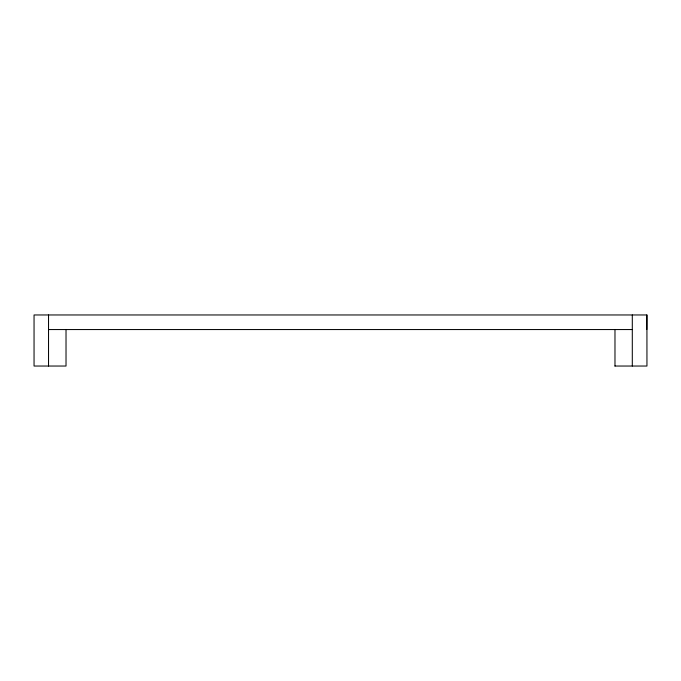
<?xml version="1.0" encoding="UTF-8"?>
<svg xmlns="http://www.w3.org/2000/svg" width="681" height="681" viewBox="0 0 681 681"><rect width="100%" height="100%" fill="white"/><g stroke="black" fill="none" stroke-linecap="round" stroke-linejoin="round"><path stroke-width="1.02" d="M48.538 329.553L632.3 329.553M646.788 329.553L646.839 314.962M614.926 366.037L646.95 366.037L646.924 314.962L34.05 314.962L34.05 366.037L66.023 366.037L66.023 329.553M632.3 314.962L632.3 366.037M614.977 329.553L614.977 366.037M48.538 314.962L48.538 366.037"/></g></svg>
